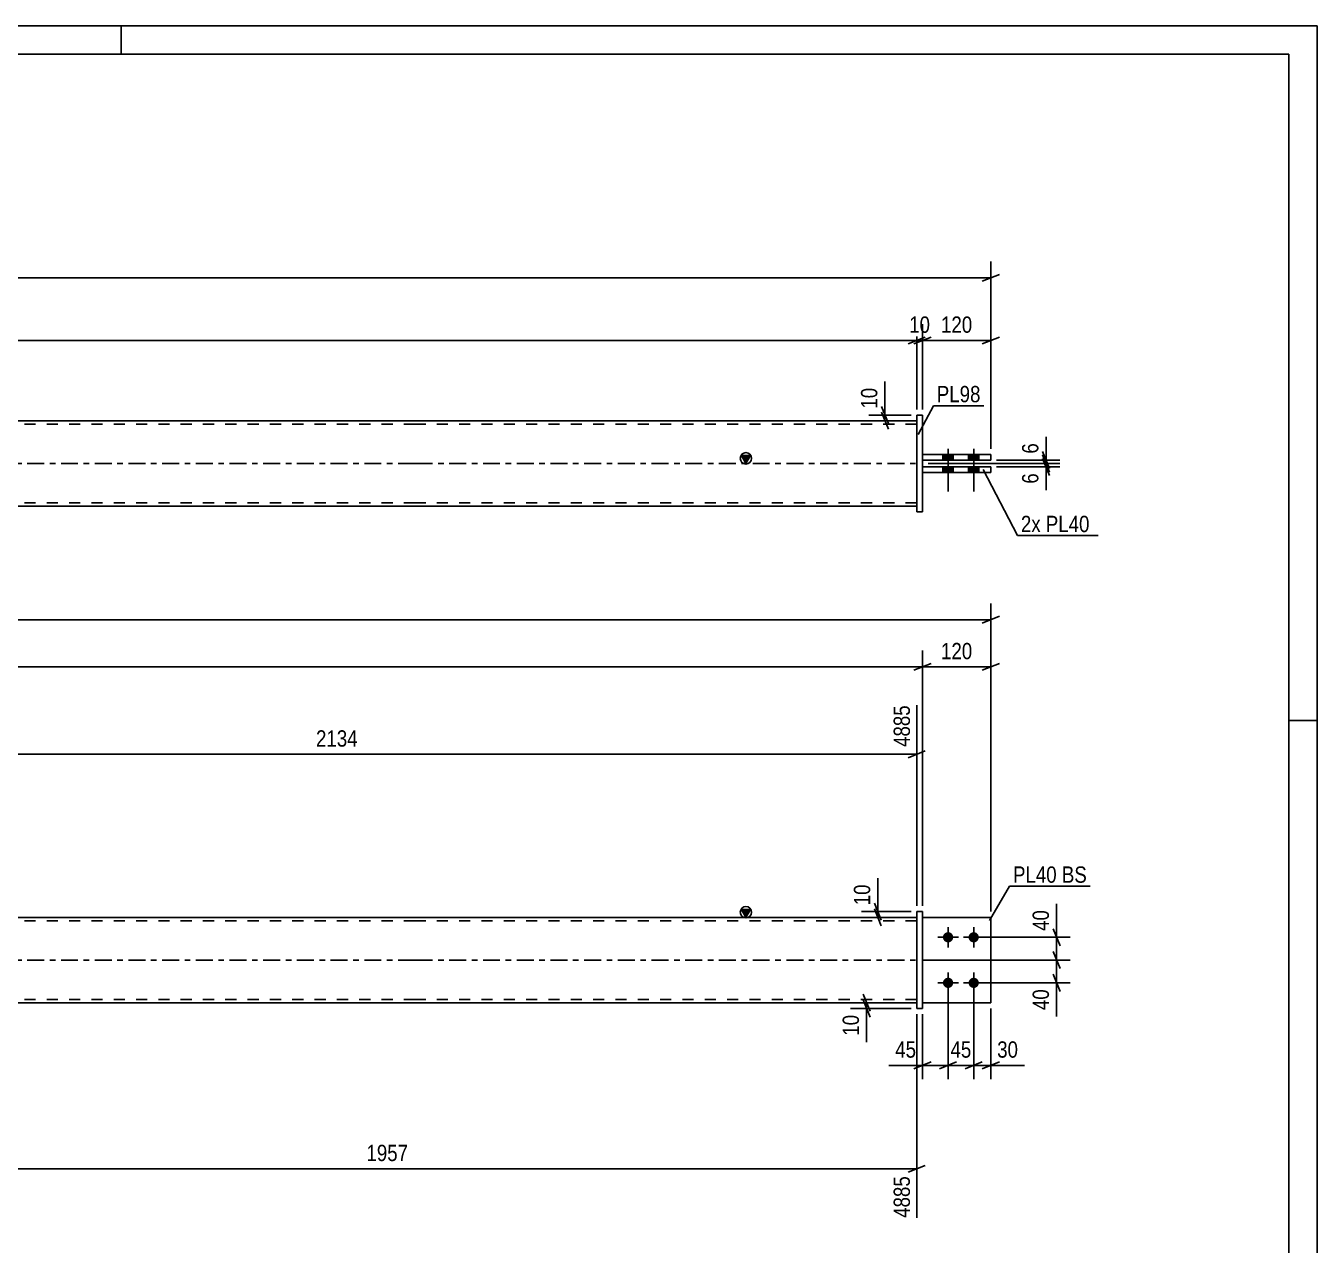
# Model space of a CAD drawing. Header units: millimetres. Extents: x 0 to 594, y 0 to 420.
# Drawn here: x 367.2 to 594, y 205.9 to 420 of the extents above; entities that cross this region are included whole.
import ezdxf

# ---------------------------------------------------------------- set-up
doc = ezdxf.new("R2010")
doc.units = ezdxf.units.MM
doc.linetypes.add('DXK_LINE_DOT2', pattern=[3.9198, 1.9599, -1.9599])
doc.linetypes.add('DXK_LINE_DOT3', pattern=[5.9187, 2.979, -0.9799, 0.9799, -0.9799])
doc.styles.add('Arial Narrow', font='ARIALN.TTF', dxfattribs={"height": 0.2})

# ---------------------------------------------------------------- blocks, each defined once
blk = doc.blocks.new('Unknown-580610699-1130')
at = {"color": 5, "linetype": 'Continuous'}
for p, q in [((594, 420), (0, 420)), ((384, 415), (384, 420)), ((594, 0), (594, 420)), ((589, 415), (5, 415)), ((589, 5), (589, 415)), ((594, 298), (589, 298))]:
    blk.add_line(p, q, dxfattribs=at)
blk = doc.blocks.new('Part-580610699-1695 - 1673')
at = {"color": 2, "linetype": 'Continuous'}
for p, q in [((536.69, 263.45), (524.69, 263.45)), ((536.69, 263.45), (536.69, 263.45)), ((536.69, 263.45), (536.69, 248.45)), ((524.69, 248.45), (536.69, 248.45))]:
    blk.add_line(p, q, dxfattribs=at)
at = {"color": 7, "linetype": 'DXK_LINE_DOT2'}
for p, q in [((524.69, 263.45), (536.69, 263.45)), ((524.69, 263.45), (524.69, 263.45)), ((524.69, 263.45), (524.69, 248.45)), ((524.69, 248.45), (536.69, 248.45))]:
    blk.add_line(p, q, dxfattribs=at)
blk = doc.blocks.new('Part-580610699-1700 - 1673')
at = {"linetype": 'Continuous'}
blk.add_hatch(color=2, dxfattribs=at).paths.add_polyline_path([(493.69, 263.45), (492.89, 264.85), (494.49, 264.85)])
at = {"color": 2, "linetype": 'Continuous'}
for p, q in [((435.59, 263.45), (195.86, 263.45)), ((523.69, 263.45), (435.69, 263.45)), ((493.69, 263.45), (492.89, 264.85)), ((492.89, 264.85), (494.49, 264.85)), ((494.49, 264.85), (493.69, 263.45)), ((195.86, 248.45), (435.59, 248.45)), ((435.69, 248.45), (523.69, 248.45))]:
    blk.add_line(p, q, dxfattribs=at)
at = {"color": 7, "linetype": 'DXK_LINE_DOT2'}
for p, q in [((523.69, 248.45), (523.69, 263.45)), ((435.59, 262.85), (195.86, 262.85)), ((523.69, 262.85), (435.69, 262.85)), ((435.59, 249.05), (195.86, 249.05)), ((523.69, 249.05), (435.69, 249.05))]:
    blk.add_line(p, q, dxfattribs=at)
at = {"color": 7, "linetype": 'DXK_LINE_DOT3'}
for p, q in [((195.86, 255.95), (435.59, 255.95)), ((435.69, 255.95), (523.69, 255.95))]:
    blk.add_line(p, q, dxfattribs=at)
at = {"color": 2, "linetype": 'Continuous'}
blk.add_circle((493.69, 264.35), 1, dxfattribs=at)
blk = doc.blocks.new('Part-580610699-1685 - 1673')
at = {"color": 2, "linetype": 'Continuous'}
for p, q in [((523.69, 264.45), (524.69, 264.45)), ((523.69, 247.45), (523.69, 264.45)), ((524.69, 264.45), (524.69, 247.45)), ((523.69, 247.45), (523.69, 247.45)), ((523.69, 247.45), (524.69, 247.45))]:
    blk.add_line(p, q, dxfattribs=at)
at = {"color": 7, "linetype": 'DXK_LINE_DOT2'}
for p, q in [((523.69, 264.45), (524.69, 264.45)), ((523.69, 247.45), (524.69, 247.45))]:
    blk.add_line(p, q, dxfattribs=at)
blk = doc.blocks.new('Part-580610699-1690 - 1673')
at = {"color": 7, "linetype": 'DXK_LINE_DOT2'}
for p, q in [((524.69, 263.45), (536.69, 263.45)), ((536.69, 263.45), (524.69, 263.45)), ((524.69, 263.45), (524.69, 263.45)), ((524.69, 263.45), (524.69, 248.45)), ((536.69, 263.45), (536.69, 263.45)), ((536.69, 263.45), (536.69, 248.45)), ((524.69, 248.45), (536.69, 248.45)), ((524.69, 248.45), (536.69, 248.45))]:
    blk.add_line(p, q, dxfattribs=at)
blk = doc.blocks.new('Bolt-580610699-1710 - 1673')
at = {"linetype": 'Continuous'}
for points in [[(529.19, 260.85), (529.38, 260.83), (529.56, 260.77), (529.72, 260.68), (529.86, 260.55), (529.97, 260.4), (530.04, 260.23), (530.08, 260.04), (530.08, 259.85), (530.04, 259.67), (529.97, 259.5), (529.86, 259.35), (529.72, 259.22), (529.56, 259.13), (529.38, 259.07), (529.19, 259.05), (529, 259.07), (528.82, 259.13), (528.66, 259.22), (528.52, 259.35), (528.41, 259.5), (528.33, 259.67), (528.29, 259.85), (528.29, 260.04), (528.33, 260.23), (528.41, 260.4), (528.52, 260.55), (528.66, 260.68), (528.82, 260.77), (529, 260.83)], [(533.69, 260.85), (533.88, 260.83), (534.06, 260.77), (534.22, 260.68), (534.36, 260.55), (534.47, 260.4), (534.54, 260.23), (534.58, 260.04), (534.58, 259.85), (534.54, 259.67), (534.47, 259.5), (534.36, 259.35), (534.22, 259.22), (534.06, 259.13), (533.88, 259.07), (533.69, 259.05), (533.5, 259.07), (533.32, 259.13), (533.16, 259.22), (533.02, 259.35), (532.91, 259.5), (532.83, 259.67), (532.79, 259.85), (532.79, 260.04), (532.83, 260.23), (532.91, 260.4), (533.02, 260.55), (533.16, 260.68), (533.32, 260.77), (533.5, 260.83)], [(529.19, 252.85), (529.38, 252.83), (529.56, 252.77), (529.72, 252.68), (529.86, 252.55), (529.97, 252.4), (530.04, 252.23), (530.08, 252.04), (530.08, 251.85), (530.04, 251.67), (529.97, 251.5), (529.86, 251.35), (529.72, 251.22), (529.56, 251.13), (529.38, 251.07), (529.19, 251.05), (529, 251.07), (528.82, 251.13), (528.66, 251.22), (528.52, 251.35), (528.41, 251.5), (528.33, 251.67), (528.29, 251.85), (528.29, 252.04), (528.33, 252.23), (528.41, 252.4), (528.52, 252.55), (528.66, 252.68), (528.82, 252.77), (529, 252.83)], [(533.69, 252.85), (533.88, 252.83), (534.06, 252.77), (534.22, 252.68), (534.36, 252.55), (534.47, 252.4), (534.54, 252.23), (534.58, 252.04), (534.58, 251.85), (534.54, 251.67), (534.47, 251.5), (534.36, 251.35), (534.22, 251.22), (534.06, 251.13), (533.88, 251.07), (533.69, 251.05), (533.5, 251.07), (533.32, 251.13), (533.16, 251.22), (533.02, 251.35), (532.91, 251.5), (532.83, 251.67), (532.79, 251.85), (532.79, 252.04), (532.83, 252.23), (532.91, 252.4), (533.02, 252.55), (533.16, 252.68), (533.32, 252.77), (533.5, 252.83)]]:
    blk.add_hatch(color=1, dxfattribs=at).paths.add_polyline_path(points)
at = {"color": 1, "linetype": 'Continuous'}
for p, q in [((529.19, 261.75), (529.19, 258.15)), ((533.69, 261.75), (533.69, 258.15)), ((527.39, 259.95), (530.99, 259.95)), ((531.89, 259.95), (535.49, 259.95)), ((527.39, 251.95), (530.99, 251.95)), ((529.19, 253.75), (529.19, 250.15)), ((531.89, 251.95), (535.49, 251.95)), ((533.69, 253.75), (533.69, 250.15))]:
    blk.add_line(p, q, dxfattribs=at)
blk = doc.blocks.new('Bolt-580610699-1371 - 1367')
at = {"linetype": 'Continuous'}
for points in [[(530.09, 344.75), (528.29, 344.75), (528.29, 343.75), (530.09, 343.75)], [(530.09, 344.75), (528.29, 344.75), (528.29, 343.75), (530.09, 343.75)], [(534.59, 344.75), (532.79, 344.75), (532.79, 343.75), (534.59, 343.75)], [(534.59, 344.75), (532.79, 344.75), (532.79, 343.75), (534.59, 343.75)], [(530.09, 342.55), (528.29, 342.55), (528.29, 341.55), (530.09, 341.55)], [(530.09, 342.55), (528.29, 342.55), (528.29, 341.55), (530.09, 341.55)], [(534.59, 342.55), (532.79, 342.55), (532.79, 341.55), (534.59, 341.55)], [(534.59, 342.55), (532.79, 342.55), (532.79, 341.55), (534.59, 341.55)]]:
    blk.add_hatch(color=1, dxfattribs=at).paths.add_polyline_path(points)
at = {"color": 1, "linetype": 'Continuous'}
for p, q in [((528.29, 344.75), (528.29, 343.75)), ((528.29, 344.75), (528.29, 343.75)), ((529.19, 345.75), (529.19, 338.25)), ((529.19, 345.75), (529.19, 338.25)), ((530.09, 344.75), (530.09, 343.75)), ((530.09, 344.75), (530.09, 343.75)), ((532.79, 344.75), (532.79, 343.75)), ((532.79, 344.75), (532.79, 343.75)), ((533.69, 345.75), (533.69, 338.25)), ((533.69, 345.75), (533.69, 338.25)), ((534.59, 344.75), (534.59, 343.75)), ((534.59, 344.75), (534.59, 343.75)), ((528.29, 342.55), (528.29, 341.55)), ((528.29, 342.55), (528.29, 341.55)), ((530.09, 342.55), (530.09, 341.55)), ((530.09, 342.55), (530.09, 341.55)), ((532.79, 342.55), (532.79, 341.55)), ((532.79, 342.55), (532.79, 341.55)), ((534.59, 342.55), (534.59, 341.55)), ((534.59, 342.55), (534.59, 341.55))]:
    blk.add_line(p, q, dxfattribs=at)
blk = doc.blocks.new('Part-580610699-1456 - 1367')
at = {"linetype": 'Continuous'}
blk.add_hatch(color=2, dxfattribs=at).paths.add_polyline_path([(493.69, 343.15), (492.89, 344.55), (494.49, 344.55)])
at = {"color": 2, "linetype": 'Continuous'}
for p, q in [((435.59, 350.65), (195.86, 350.65)), ((523.69, 350.65), (435.69, 350.65)), ((493.69, 343.15), (492.89, 344.55)), ((492.89, 344.55), (494.49, 344.55)), ((494.49, 344.55), (493.69, 343.15)), ((435.59, 335.65), (195.86, 335.65)), ((523.69, 335.65), (435.69, 335.65))]:
    blk.add_line(p, q, dxfattribs=at)
at = {"color": 7, "linetype": 'DXK_LINE_DOT2'}
for p, q in [((435.59, 350.05), (195.86, 350.05)), ((523.69, 350.05), (435.69, 350.05)), ((523.69, 350.65), (523.69, 335.65)), ((435.59, 336.25), (195.86, 336.25)), ((523.69, 336.25), (435.69, 336.25))]:
    blk.add_line(p, q, dxfattribs=at)
at = {"color": 7, "linetype": 'DXK_LINE_DOT3'}
for p, q in [((195.86, 343.15), (435.59, 343.15)), ((435.69, 343.15), (523.69, 343.15))]:
    blk.add_line(p, q, dxfattribs=at)
at = {"color": 2, "linetype": 'Continuous'}
blk.add_circle((493.69, 344.05), 1, dxfattribs=at)
blk = doc.blocks.new('Part-580610699-1461 - 1367')
at = {"color": 2, "linetype": 'Continuous'}
for p, q in [((536.69, 342.55), (524.69, 342.55)), ((536.69, 341.55), (536.69, 342.55)), ((524.69, 341.55), (536.69, 341.55))]:
    blk.add_line(p, q, dxfattribs=at)
at = {"color": 7, "linetype": 'DXK_LINE_DOT2'}
for p, q in [((524.69, 342.55), (524.69, 341.55)), ((536.69, 342.55), (524.69, 342.55)), ((524.69, 341.55), (536.69, 341.55))]:
    blk.add_line(p, q, dxfattribs=at)
blk = doc.blocks.new('Part-580610699-1433 - 1367')
at = {"color": 2, "linetype": 'Continuous'}
for p, q in [((523.69, 351.65), (523.69, 351.65)), ((523.69, 334.65), (523.69, 351.65)), ((523.69, 351.65), (524.69, 351.65)), ((524.69, 351.65), (524.69, 351.65)), ((524.69, 351.65), (524.69, 334.65)), ((523.69, 334.65), (524.69, 334.65)), ((523.69, 334.65), (523.69, 334.65)), ((524.69, 334.65), (524.69, 334.65))]:
    blk.add_line(p, q, dxfattribs=at)
at = {"color": 7, "linetype": 'DXK_LINE_DOT2'}
for p, q in [((523.69, 351.65), (524.69, 351.65)), ((523.69, 334.65), (524.69, 334.65)), ((524.69, 334.65), (524.69, 334.65))]:
    blk.add_line(p, q, dxfattribs=at)
blk = doc.blocks.new('Part-580610699-1466 - 1367')
at = {"color": 2, "linetype": 'Continuous'}
for p, q in [((536.69, 344.75), (524.69, 344.75)), ((536.69, 343.75), (536.69, 344.75)), ((524.69, 343.75), (536.69, 343.75))]:
    blk.add_line(p, q, dxfattribs=at)
at = {"color": 7, "linetype": 'DXK_LINE_DOT2'}
for p, q in [((524.69, 344.75), (524.69, 343.75)), ((536.69, 344.75), (524.69, 344.75)), ((524.69, 343.75), (536.69, 343.75))]:
    blk.add_line(p, q, dxfattribs=at)
blk = doc.blocks.new('StraightDimension-580610699-1936 - 1673')
at = {"color": 7, "linetype": 'Continuous'}
for p, q in [((514.29, 249.95), (515.49, 246.95)), ((522.69, 248.45), (512.04, 248.45)), ((522.69, 247.45), (512.04, 247.45)), ((515.49, 245.95), (514.29, 248.95)), ((514.89, 247.45), (514.89, 248.45))]:
    blk.add_line(p, q, dxfattribs=at)
at = {"color": 0}
blk.add_wipeout([(514.14, 246.92), (509.94, 246.92), (509.94, 242.07), (514.14, 242.07)], dxfattribs=at)
at = {"color": 7, "linetype": 'Continuous'}
blk.add_line((514.89, 247.45), (514.89, 241.54), dxfattribs=at)
blk.add_line((514.89, 247.45), (514.89, 241.54), dxfattribs=at)
at = {"color": 3, "style": 'Arial Narrow'}
blk.add_text('10', height=2.863, rotation=90.0002, dxfattribs=at).set_placement((513.54, 242.67))
blk = doc.blocks.new('StraightDimension-580610699-1955 - 1673')
at = {"color": 7, "linetype": 'Continuous'}
for p, q in [((529.19, 250.95), (529.19, 235.06)), ((533.69, 250.95), (533.69, 235.06)), ((527.69, 236.86), (530.69, 238.06)), ((529.19, 237.46), (533.69, 237.46)), ((535.19, 238.06), (532.19, 236.86))]:
    blk.add_line(p, q, dxfattribs=at)
at = {"color": 0}
blk.add_wipeout([(533.87, 238.21), (533.87, 242.41), (529.01, 242.41), (529.01, 238.21)], dxfattribs=at)
at = {"color": 3, "style": 'Arial Narrow'}
blk.add_text('45', height=2.863, dxfattribs=at).set_placement((529.61, 238.81))
blk = doc.blocks.new('StraightDimension-580610699-2017 - 1673')
at = {"color": 7, "linetype": 'Continuous'}
for p, q in [((547.65, 257.45), (548.85, 254.45)), ((524.69, 255.95), (550.65, 255.95)), ((548.25, 251.95), (548.25, 255.95)), ((534.69, 251.95), (550.65, 251.95)), ((548.85, 250.45), (547.65, 253.45))]:
    blk.add_line(p, q, dxfattribs=at)
at = {"color": 0}
blk.add_wipeout([(547.5, 251.42), (543.3, 251.42), (543.3, 246.57), (547.5, 246.57)], dxfattribs=at)
at = {"color": 7, "linetype": 'Continuous'}
blk.add_line((548.25, 251.95), (548.25, 246.04), dxfattribs=at)
blk.add_line((548.25, 251.95), (548.25, 246.04), dxfattribs=at)
at = {"color": 3, "style": 'Arial Narrow'}
blk.add_text('40', height=2.863, rotation=90.0002, dxfattribs=at).set_placement((546.9, 247.17))
blk = doc.blocks.new('StraightDimension-580610699-2031 - 1673')
at = {"color": 7, "linetype": 'Continuous'}
for p, q in [((516.26, 265.95), (517.46, 262.95)), ((522.69, 264.45), (514.01, 264.45)), ((522.69, 263.45), (514.01, 263.45)), ((517.46, 261.95), (516.26, 264.95)), ((516.86, 263.45), (516.86, 264.45))]:
    blk.add_line(p, q, dxfattribs=at)
at = {"color": 0}
blk.add_wipeout([(516.11, 269.83), (511.91, 269.83), (511.91, 264.97), (516.11, 264.97)], dxfattribs=at)
at = {"color": 7, "linetype": 'Continuous'}
blk.add_line((516.86, 264.45), (516.86, 270.35), dxfattribs=at)
blk.add_line((516.86, 264.45), (516.86, 270.35), dxfattribs=at)
at = {"color": 3, "style": 'Arial Narrow'}
blk.add_text('10', height=2.863, rotation=90.0002, dxfattribs=at).set_placement((515.51, 265.57))
blk = doc.blocks.new('StraightDimension-580610699-1760 - 1673')
at = {"color": 7, "linetype": 'Continuous'}
for p, q in [((320.02, 264.45), (320.02, 300.7)), ((523.69, 265.45), (523.69, 300.7)), ((321.52, 292.68), (318.52, 291.48)), ((522.19, 291.48), (525.19, 292.68)), ((320.02, 292.08), (523.69, 292.08))]:
    blk.add_line(p, q, dxfattribs=at)
at = {"color": 0, "linetype": 'Continuous'}
blk.add_wipeout([(523.09, 301.3), (518.89, 301.3), (518.89, 292.78), (523.09, 292.78)], dxfattribs=at)
at = {"color": 0}
blk.add_wipeout([(426.11, 292.83), (426.11, 297.03), (417.6, 297.03), (417.6, 292.83)], dxfattribs=at)
at = {"color": 3, "linetype": 'Continuous', "style": 'Arial Narrow'}
blk.add_text('4885', height=2.863, rotation=90.0002, dxfattribs=at).set_placement((522.49, 293.38))
at = {"color": 3, "style": 'Arial Narrow'}
blk.add_text('2134', height=2.863, dxfattribs=at).set_placement((418.2, 293.43))
blk = doc.blocks.new('StraightDimension-580610699-2040 - 1673')
at = {"color": 7, "linetype": 'Continuous'}
for p, q in [((524.69, 265.45), (524.69, 310.28)), ((536.69, 264.45), (536.69, 310.28)), ((523.19, 306.83), (526.19, 308.03)), ((524.69, 307.43), (536.69, 307.43)), ((538.19, 308.03), (535.19, 306.83))]:
    blk.add_line(p, q, dxfattribs=at)
at = {"color": 0}
blk.add_wipeout([(534.03, 308.18), (534.03, 312.38), (527.35, 312.38), (527.35, 308.18)], dxfattribs=at)
at = {"color": 3, "style": 'Arial Narrow'}
blk.add_text('120', height=2.863, dxfattribs=at).set_placement((527.95, 308.78))
blk = doc.blocks.new('StraightDimension-580610699-1945 - 1673')
at = {"color": 7, "linetype": 'Continuous'}
for p, q in [((529.19, 250.95), (529.19, 235.06)), ((524.69, 246.45), (524.69, 235.06)), ((523.19, 236.86), (526.19, 238.06)), ((524.69, 237.46), (529.19, 237.46)), ((530.69, 238.06), (527.69, 236.86))]:
    blk.add_line(p, q, dxfattribs=at)
at = {"color": 0}
blk.add_wipeout([(524.16, 238.21), (524.16, 242.41), (519.31, 242.41), (519.31, 238.21)], dxfattribs=at)
at = {"color": 7, "linetype": 'Continuous'}
blk.add_line((524.69, 237.46), (518.78, 237.46), dxfattribs=at)
blk.add_line((524.69, 237.46), (518.78, 237.46), dxfattribs=at)
at = {"color": 3, "style": 'Arial Narrow'}
blk.add_text('45', height=2.863, dxfattribs=at).set_placement((519.91, 238.81))
blk = doc.blocks.new('StraightDimension-580610699-1746 - 1673')
at = {"color": 7, "linetype": 'Continuous'}
for p, q in [((536.69, 264.45), (536.69, 318.57)), ((94.76, 315.72), (536.69, 315.72)), ((535.19, 315.12), (538.19, 316.32))]:
    blk.add_line(p, q, dxfattribs=at)
blk = doc.blocks.new('StraightDimension-580610699-2050 - 1673')
at = {"color": 7, "linetype": 'Continuous'}
for p, q in [((524.69, 265.45), (524.69, 310.28)), ((106.76, 307.43), (524.69, 307.43)), ((523.19, 306.83), (526.19, 308.03))]:
    blk.add_line(p, q, dxfattribs=at)
blk = doc.blocks.new('StraightDimension-580610699-1838 - 1673')
at = {"color": 7, "linetype": 'Continuous'}
for p, q in [((337.73, 247.45), (337.73, 210.69)), ((523.69, 246.45), (523.69, 210.69)), ((339.23, 219.9), (336.23, 218.7)), ((337.73, 219.3), (523.69, 219.3)), ((522.19, 218.7), (525.19, 219.9))]:
    blk.add_line(p, q, dxfattribs=at)
at = {"color": 0}
blk.add_wipeout([(434.97, 220.05), (434.97, 224.25), (426.46, 224.25), (426.46, 220.05)], dxfattribs=at)
at = {"color": 0, "linetype": 'Continuous'}
blk.add_wipeout([(523.09, 218.6), (518.89, 218.6), (518.89, 210.08), (523.09, 210.08)], dxfattribs=at)
at = {"color": 3, "style": 'Arial Narrow'}
blk.add_text('1957', height=2.863, dxfattribs=at).set_placement((427.06, 220.65))
at = {"color": 3, "linetype": 'Continuous', "style": 'Arial Narrow'}
blk.add_text('4885', height=2.863, rotation=90.0002, dxfattribs=at).set_placement((522.49, 210.69))
blk = doc.blocks.new('StraightDimension-580610699-1965 - 1673')
at = {"color": 7, "linetype": 'Continuous'}
for p, q in [((533.69, 250.95), (533.69, 235.06)), ((536.69, 247.45), (536.69, 235.06)), ((532.19, 236.86), (535.19, 238.06)), ((533.69, 237.46), (536.69, 237.46)), ((538.19, 238.06), (535.19, 236.86))]:
    blk.add_line(p, q, dxfattribs=at)
at = {"color": 0}
blk.add_wipeout([(542.07, 238.21), (542.07, 242.41), (537.21, 242.41), (537.21, 238.21)], dxfattribs=at)
at = {"color": 7, "linetype": 'Continuous'}
blk.add_line((536.69, 237.46), (542.6, 237.46), dxfattribs=at)
blk.add_line((536.69, 237.46), (542.6, 237.46), dxfattribs=at)
at = {"color": 3, "style": 'Arial Narrow'}
blk.add_text('30', height=2.863, dxfattribs=at).set_placement((537.81, 238.81))
blk = doc.blocks.new('StraightDimension-580610699-2004 - 1673')
at = {"color": 7, "linetype": 'Continuous'}
for p, q in [((547.65, 261.45), (548.85, 258.45)), ((534.69, 259.95), (550.65, 259.95)), ((548.25, 255.95), (548.25, 259.95)), ((548.85, 254.45), (547.65, 257.45)), ((524.69, 255.95), (550.65, 255.95))]:
    blk.add_line(p, q, dxfattribs=at)
at = {"color": 0}
blk.add_wipeout([(547.5, 265.33), (543.3, 265.33), (543.3, 260.47), (547.5, 260.47)], dxfattribs=at)
at = {"color": 7, "linetype": 'Continuous'}
blk.add_line((548.25, 259.95), (548.25, 265.85), dxfattribs=at)
blk.add_line((548.25, 259.95), (548.25, 265.85), dxfattribs=at)
at = {"color": 3, "style": 'Arial Narrow'}
blk.add_text('40', height=2.863, rotation=90.0002, dxfattribs=at).set_placement((546.9, 261.07))
blk = doc.blocks.new('StraightDimension-580610699-1545 - 1367')
at = {"color": 7, "linetype": 'Continuous'}
for p, q in [((536.69, 345.75), (536.69, 378.6)), ((94.76, 375.75), (536.69, 375.75)), ((535.19, 375.15), (538.19, 376.35))]:
    blk.add_line(p, q, dxfattribs=at)
blk = doc.blocks.new('StraightDimension-580610699-1576 - 1367')
at = {"color": 7, "linetype": 'Continuous'}
for p, q in [((523.69, 352.65), (523.69, 367.6)), ((522.19, 364.15), (525.19, 365.35)), ((107.76, 364.75), (523.69, 364.75))]:
    blk.add_line(p, q, dxfattribs=at)
blk = doc.blocks.new('StraightDimension-580610699-1586 - 1367')
at = {"color": 7, "linetype": 'Continuous'}
for p, q in [((523.69, 352.65), (523.69, 367.6)), ((524.69, 352.65), (524.69, 367.6)), ((522.19, 364.15), (525.19, 365.35)), ((526.19, 365.35), (523.19, 364.15)), ((523.69, 364.75), (524.69, 364.75))]:
    blk.add_line(p, q, dxfattribs=at)
at = {"color": 0}
blk.add_wipeout([(526.62, 365.5), (526.62, 369.7), (521.76, 369.7), (521.76, 365.5)], dxfattribs=at)
at = {"color": 3, "style": 'Arial Narrow'}
blk.add_text('10', height=2.863, dxfattribs=at).set_placement((522.36, 366.1))
blk = doc.blocks.new('StraightDimension-580610699-1596 - 1367')
at = {"color": 7, "linetype": 'Continuous'}
for p, q in [((524.69, 352.65), (524.69, 367.6)), ((536.69, 345.75), (536.69, 367.6)), ((523.19, 364.15), (526.19, 365.35)), ((538.19, 365.35), (535.19, 364.15)), ((524.69, 364.75), (536.69, 364.75))]:
    blk.add_line(p, q, dxfattribs=at)
at = {"color": 0}
blk.add_wipeout([(534.03, 365.5), (534.03, 369.7), (527.35, 369.7), (527.35, 365.5)], dxfattribs=at)
at = {"color": 3, "style": 'Arial Narrow'}
blk.add_text('120', height=2.863, dxfattribs=at).set_placement((527.95, 366.1))
blk = doc.blocks.new('StraightDimension-580610699-1607 - 1367')
at = {"color": 7, "linetype": 'Continuous'}
for p, q in [((522.69, 351.65), (515.26, 351.65)), ((517.51, 353.15), (518.71, 350.15)), ((518.71, 349.15), (517.51, 352.15)), ((518.11, 350.65), (518.11, 351.65)), ((522.69, 350.65), (515.26, 350.65))]:
    blk.add_line(p, q, dxfattribs=at)
at = {"color": 0}
blk.add_wipeout([(517.36, 357.04), (513.16, 357.04), (513.16, 352.18), (517.36, 352.18)], dxfattribs=at)
at = {"color": 7, "linetype": 'Continuous'}
blk.add_line((518.11, 351.65), (518.11, 357.56), dxfattribs=at)
blk.add_line((518.11, 351.65), (518.11, 357.56), dxfattribs=at)
at = {"color": 3, "style": 'Arial Narrow'}
blk.add_text('10', height=2.863, rotation=90.0002, dxfattribs=at).set_placement((516.76, 352.78))
blk = doc.blocks.new('StraightDimension-580610699-1618 - 1367')
at = {"color": 7, "linetype": 'Continuous'}
for p, q in [((525.69, 343.15), (548.79, 343.15)), ((537.69, 342.55), (548.79, 342.55)), ((545.79, 344.65), (546.99, 341.65)), ((546.99, 341.05), (545.79, 344.05)), ((546.39, 342.55), (546.39, 343.15))]:
    blk.add_line(p, q, dxfattribs=at)
at = {"color": 0}
blk.add_wipeout([(545.64, 342.03), (541.44, 342.03), (541.44, 339), (545.64, 339)], dxfattribs=at)
at = {"color": 7, "linetype": 'Continuous'}
blk.add_line((546.39, 342.55), (546.39, 338.48), dxfattribs=at)
blk.add_line((546.39, 342.55), (546.39, 338.48), dxfattribs=at)
at = {"color": 3, "style": 'Arial Narrow'}
blk.add_text('6', height=2.86, rotation=90.0002, dxfattribs=at).set_placement((545.04, 339.6))
blk = doc.blocks.new('StraightDimension-580610699-1627 - 1367')
at = {"color": 7, "linetype": 'Continuous'}
for p, q in [((545.79, 345.25), (546.99, 342.25)), ((525.69, 343.15), (548.79, 343.15)), ((537.69, 343.75), (548.79, 343.75)), ((546.99, 341.65), (545.79, 344.65)), ((546.39, 343.15), (546.39, 343.75))]:
    blk.add_line(p, q, dxfattribs=at)
at = {"color": 0}
blk.add_wipeout([(545.64, 347.31), (541.44, 347.31), (541.44, 344.28), (545.64, 344.28)], dxfattribs=at)
at = {"color": 7, "linetype": 'Continuous'}
blk.add_line((546.39, 343.75), (546.39, 347.83), dxfattribs=at)
blk.add_line((546.39, 343.75), (546.39, 347.83), dxfattribs=at)
at = {"color": 3, "style": 'Arial Narrow'}
blk.add_text('6', height=2.86, rotation=90.0002, dxfattribs=at).set_placement((545.04, 344.88))
blk = doc.blocks.new('MarkSet-580610699-2083 - 1673')
at = {"color": 0}
blk.add_wipeout([(548.27, 269.53), (548.27, 272.53), (540.59, 272.53), (540.59, 269.53)], dxfattribs=at)
blk.add_wipeout([(548.27, 269.53), (548.27, 272.53), (540.59, 272.53), (540.59, 269.53)], dxfattribs=at)
at = {"color": 30, "linetype": 'Continuous'}
blk.add_line((536.49, 262.87), (539.99, 268.93), dxfattribs=at)
at = {"color": 0}
blk.add_wipeout([(553.55, 269.53), (553.55, 272.53), (549.17, 272.53), (549.17, 269.53)], dxfattribs=at)
blk.add_wipeout([(553.55, 269.53), (553.55, 272.53), (549.17, 272.53), (549.17, 269.53)], dxfattribs=at)
at = {"color": 30, "linetype": 'Continuous'}
blk.add_line((539.99, 268.93), (554.15, 268.93), dxfattribs=at)
at = {"color": 3, "style": 'Arial Narrow'}
for s, p in [('PL40', (540.59, 269.53)), ('BS', (549.17, 269.53))]:
    blk.add_text(s, height=2.863, dxfattribs=at).set_placement(p)
blk = doc.blocks.new('MarkSet-580610699-1658 - 1367')
at = {"color": 0}
blk.add_wipeout([(545.45, 331.1), (545.45, 334.1), (541.98, 334.1), (541.98, 331.1)], dxfattribs=at)
blk.add_wipeout([(545.45, 331.1), (545.45, 334.1), (541.98, 334.1), (541.98, 331.1)], dxfattribs=at)
at = {"color": 30, "linetype": 'Continuous'}
blk.add_line((535.34, 342.07), (541.38, 330.5), dxfattribs=at)
at = {"color": 0}
blk.add_wipeout([(554.03, 331.1), (554.03, 334.1), (546.35, 334.1), (546.35, 331.1)], dxfattribs=at)
blk.add_wipeout([(554.03, 331.1), (554.03, 334.1), (546.35, 334.1), (546.35, 331.1)], dxfattribs=at)
at = {"color": 30, "linetype": 'Continuous'}
blk.add_line((541.38, 330.5), (555.53, 330.5), dxfattribs=at)
at = {"color": 3, "style": 'Arial Narrow'}
for s, p in [('2x', (541.98, 331.1)), ('PL40', (546.35, 331.1))]:
    blk.add_text(s, height=2.863, dxfattribs=at).set_placement(p)
blk = doc.blocks.new('Mark-580610699-1429 - 1367')
at = {"color": 0}
blk.add_wipeout([(534.88, 353.9), (534.88, 356.9), (527.21, 356.9), (527.21, 353.9)], dxfattribs=at)
blk.add_wipeout([(534.88, 353.9), (534.88, 356.9), (527.21, 356.9), (527.21, 353.9)], dxfattribs=at)
at = {"color": 30, "linetype": 'Continuous'}
for p, q in [((523.92, 348.23), (526.61, 353.3)), ((526.61, 353.3), (535.48, 353.3))]:
    blk.add_line(p, q, dxfattribs=at)
at = {"color": 3, "style": 'Arial Narrow'}
blk.add_text('PL98', height=2.863, dxfattribs=at).set_placement((527.21, 353.9))

msp = doc.modelspace()

# ---------------------------------------------------------------- block references
for name in ['Unknown-580610699-1130', 'Part-580610699-1433 - 1367', 'Part-580610699-1456 - 1367', 'Part-580610699-1466 - 1367', 'Bolt-580610699-1371 - 1367', 'Part-580610699-1461 - 1367', 'Part-580610699-1700 - 1673', 'Part-580610699-1685 - 1673', 'Part-580610699-1695 - 1673', 'Part-580610699-1690 - 1673', 'Bolt-580610699-1710 - 1673']:
    msp.add_blockref(name, (0, 0))

# ---------------------------------------------------------------- next in the draw order: block references
for name in ['StraightDimension-580610699-1545 - 1367', 'StraightDimension-580610699-2031 - 1673', 'StraightDimension-580610699-1936 - 1673', 'StraightDimension-580610699-1955 - 1673']:
    msp.add_blockref(name, (0, 0))

# ---------------------------------------------------------------- next in the draw order: block references
for name in ['StraightDimension-580610699-1576 - 1367', 'StraightDimension-580610699-1760 - 1673', 'StraightDimension-580610699-2017 - 1673']:
    msp.add_blockref(name, (0, 0))

# ---------------------------------------------------------------- next in the draw order: block references
for name in ['StraightDimension-580610699-1586 - 1367', 'StraightDimension-580610699-2040 - 1673', 'StraightDimension-580610699-1945 - 1673', 'StraightDimension-580610699-1965 - 1673']:
    msp.add_blockref(name, (0, 0))

# ---------------------------------------------------------------- next in the draw order: block references
for name in ['StraightDimension-580610699-1596 - 1367', 'StraightDimension-580610699-1746 - 1673', 'StraightDimension-580610699-1838 - 1673']:
    msp.add_blockref(name, (0, 0))

# ---------------------------------------------------------------- next in the draw order: block references
for name in ['StraightDimension-580610699-1607 - 1367', 'StraightDimension-580610699-1618 - 1367', 'StraightDimension-580610699-2050 - 1673']:
    msp.add_blockref(name, (0, 0))

# ---------------------------------------------------------------- next in the draw order: block references
for name in ['StraightDimension-580610699-1627 - 1367', 'StraightDimension-580610699-2004 - 1673']:
    msp.add_blockref(name, (0, 0))

# ---------------------------------------------------------------- next in the draw order: block references
for name in ['Mark-580610699-1429 - 1367', 'MarkSet-580610699-1658 - 1367', 'MarkSet-580610699-2083 - 1673']:
    msp.add_blockref(name, (0, 0))

doc.saveas('drawing.dxf')
